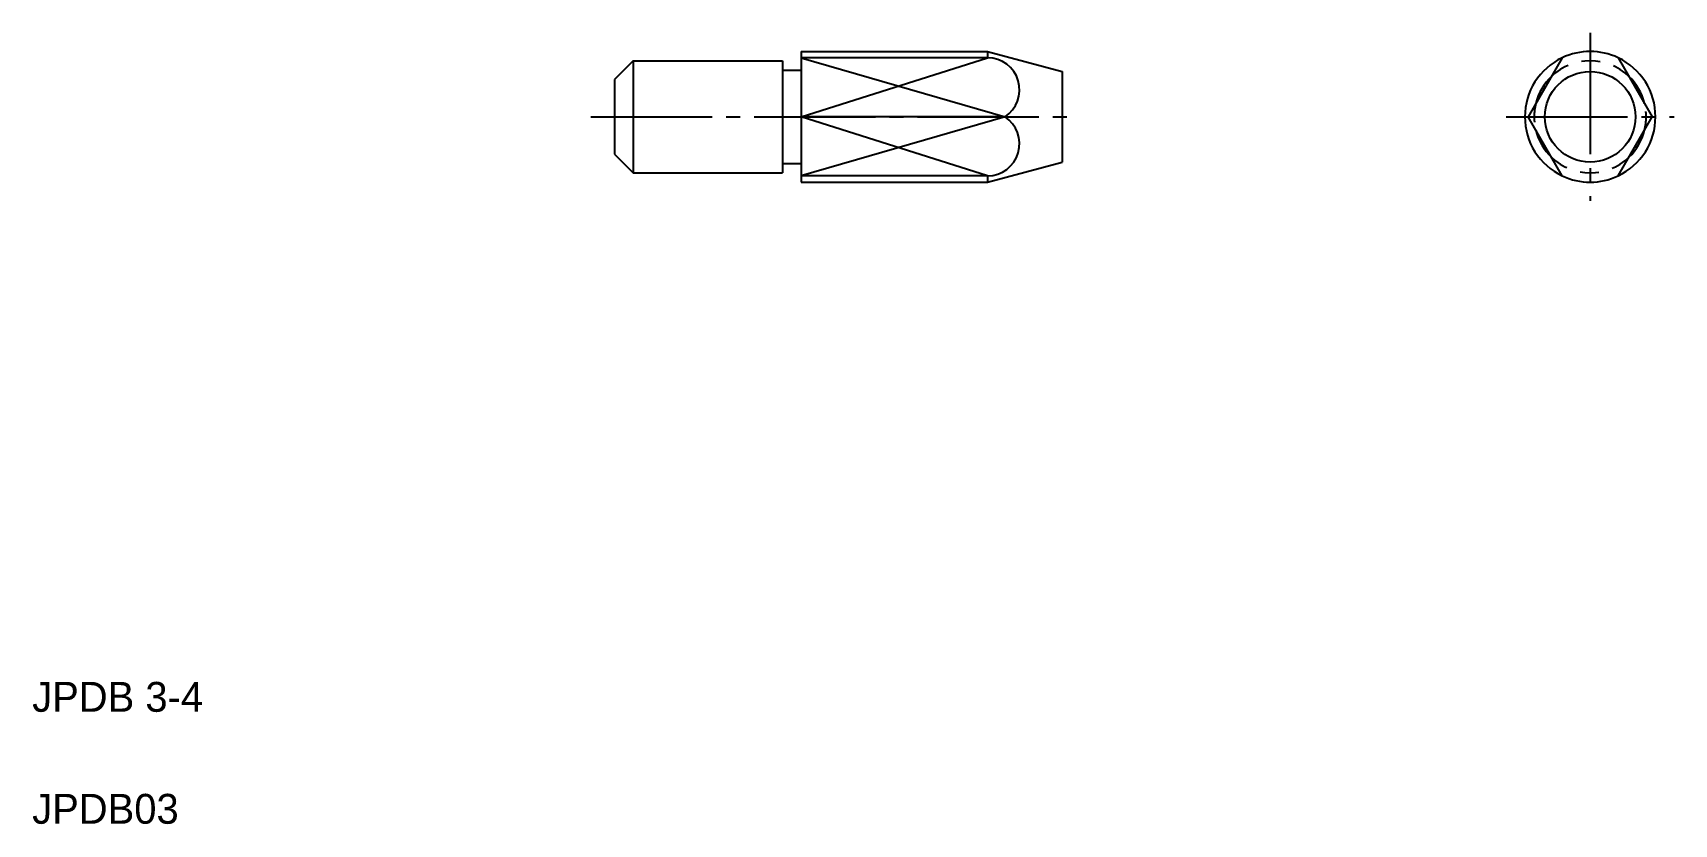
# Model space of a CAD drawing. Extents: x 2 to 46, y 2 to 23.2.
import ezdxf

# ---------------------------------------------------------------- set-up
doc = ezdxf.new("R2010")
doc.units = 0
doc.header["$LTSCALE"] = 0.25
for name, pattern in [('CENTER', [17.5, 13, -1.5, 1.5, -1.5]), ('DASHED', [3.5, 2, -1.5]), ('PHANTOM', [63.5, 31.75, -6.35, 6.35, -6.35, 6.35, -6.35])]:
    doc.linetypes.add(name, pattern=pattern)
doc.layers.get('0').update_dxf_attribs({"linetype": 'CONTINUOUS'})
doc.layers.add('CENTER', color=1, linetype='CENTER')
doc.styles.get("Standard").update_dxf_attribs({"font": 'txt', "height": 0.8})

msp = doc.modelspace()

# ---------------------------------------------------------------- linework, layer by layer
at = {"linetype": 'CONTINUOUS'}
for p, q in [((18.096, 22.44), (17.596, 21.94)), ((18.096, 22.44), (18.096, 19.44)), ((18.096, 22.44), (22.096, 22.44)), ((22.096, 22.44), (22.096, 19.44)), ((22.596, 22.69), (22.596, 19.19)), ((22.596, 22.69), (27.596, 22.69)), ((27.596, 22.69), (27.596, 22.521)), ((22.096, 22.19), (22.596, 22.19)), ((29.596, 22.154), (29.596, 19.726)), ((17.596, 21.94), (17.596, 19.94)), ((17.596, 19.94), (18.096, 19.44)), ((18.096, 19.44), (22.096, 19.44)), ((22.096, 19.69), (22.596, 19.69)), ((27.596, 19.359), (27.596, 19.19)), ((22.596, 19.19), (27.596, 19.19))]:
    msp.add_line(p, q, dxfattribs=at)
for p, q in [((27.596, 22.521), (22.596, 22.521)), ((27.596, 22.69), (29.596, 22.154)), ((42.987, 22.521), (42.075, 20.94)), ((44.487, 22.521), (45.4, 20.94)), ((29.596, 21.547), (29.596, 21.547)), ((28.061, 20.94), (22.596, 20.94)), ((29.596, 20.94), (29.596, 20.94)), ((42.987, 19.359), (42.075, 20.94)), ((44.487, 19.359), (45.4, 20.94)), ((27.596, 19.359), (22.596, 19.359)), ((27.596, 19.19), (29.596, 19.726))]:
    msp.add_line(p, q)
at = {"color": 3}
for p, q in [((22.596, 22.521), (28.061, 20.94)), ((22.596, 20.94), (27.596, 22.521)), ((28.061, 20.94), (22.596, 19.359)), ((27.596, 19.359), (22.596, 20.94))]:
    msp.add_line(p, q, dxfattribs=at)
msp.add_circle((43.737, 20.94), 1.214)
for centre, radius, start, end in [((27.589, 21.66), 0.861, 303.2621, 89.5507), ((43.737, 20.94), 1.75, 64.6231, 115.3769), ((43.737, 20.94), 1.5, 133.7519, 166.2481), ((43.737, 20.94), 1.5, 13.7519, 46.2481), ((27.589, 20.22), 0.861, 270.4493, 56.7379), ((43.737, 20.94), 1.5, 193.7519, 226.2481), ((43.737, 20.94), 1.5, 313.7519, 346.2481), ((43.737, 20.94), 1.75, 244.6231, 295.3769)]:
    msp.add_arc(centre, radius, start, end)
at = {"color": 3, "linetype": 'PHANTOM'}
for start, end in [(115.3769, 244.6231), (295.3769, 64.6231)]:
    msp.add_arc((43.737, 20.94), 1.75, start, end, dxfattribs=at)
at = {"color": 3, "linetype": 'DASHED'}
for start, end in [(46.2481, 133.7519), (166.2481, 193.7519), (346.2481, 13.7519), (226.2481, 313.7519)]:
    msp.add_arc((43.737, 20.94), 1.5, start, end, dxfattribs=at)
at = {"layer": 'CENTER', "color": 1, "linetype": 'CENTER'}
for p, q in [((43.737, 23.19), (43.737, 18.69)), ((16.967, 20.94), (30.006, 20.94)), ((41.487, 20.94), (45.987, 20.94))]:
    msp.add_line(p, q, dxfattribs=at)

# ---------------------------------------------------------------- texts
for s, p in [('JPDB 3-4', (2, 5)), ('JPDB03', (2, 2))]:
    msp.add_text(s, height=0.8).set_placement(p)

doc.saveas('drawing.dxf')
